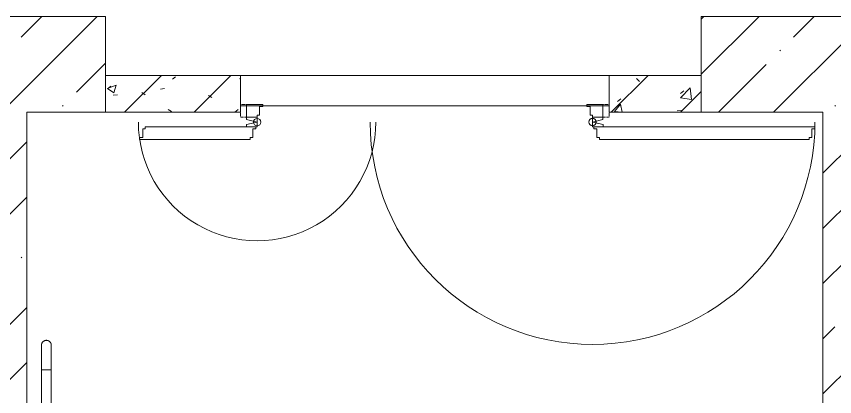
# Model space of a CAD drawing. Header units: millimetres. Extents: x -515342 to 330399, y -224905 to 507333.
# Drawn here: x -361909 to -358579, y 380882 to 382429 of the extents above; entities that cross this region are included whole.
import ezdxf

# ---------------------------------------------------------------- set-up
doc = ezdxf.new("R2010")
doc.units = ezdxf.units.MM
doc.linetypes.add('ASVP_Невидимые', pattern=[5, 3, -2])
for name, color, linetype, lineweight in [('Двери', 7, 'Continuous', 0), ('Ограждение', 7, 'Continuous', 0), ('Перекрытие', 7, 'Continuous', 0), ('Стены внутренние', 7, 'Continuous', 0), ('Стены несущие', 7, 'Continuous', 0), ('Стены перегородки', 7, 'Continuous', 0)]:
    doc.layers.add(name, color=color, linetype=linetype, lineweight=lineweight)
pattern_1 = [(45, (-374461.9, 375834.5), (-224.5064, 224.5064), []), (45, (-374237.38, 375834.5), (-224.5064, 224.5064), [396.875, -79.375, 3.353, -76.022])]

# ---------------------------------------------------------------- blocks, each defined once
blk = doc.blocks.new('Тип перил - Перила_Внутренний_-10041880-О_АР_П_4__10_050_План 4 этажа')
at = {"layer": 'Ограждение'}
for p, q in [((12655, 5156.9), (12655, 4868.9)), ((12672.7, 5156.9), (12677.3, 5156.9)), ((12695, 4868.9), (12695, 5156.9)), ((12655, 4855.2), (12655, 1862.8)), ((12695, 1862.8), (12695, 4855.2)), ((12655, 1830.8), (12655, 1542.9)), ((12695, 1542.9), (12695, 1830.8)), ((12677.3, 1542.9), (12672.7, 1542.9))]:
    blk.add_line(p, q, dxfattribs=at)
at = {"layer": 'Ограждение', "flags": 128}
for points in [[(12655, 4868.9), (12655, 4867.7), (12655, 4866.6), (12655, 4865.4), (12655, 4864.2), (12655, 4863), (12655, 4861.8), (12655, 4860.7), (12655, 4859.5), (12655, 4858.4), (12655, 4857.3), (12655, 4856.2), (12655, 4855.2)], [(12695, 4855.2), (12695, 4856.3), (12695, 4857.4), (12695, 4858.5), (12695, 4859.7), (12695, 4860.8), (12695, 4862), (12695, 4863.1), (12695, 4864.3), (12695, 4865.5), (12695, 4866.7), (12695, 4867.9), (12695, 4868.9)], [(12655, 1830.8), (12655, 1833.6), (12655, 1836.4), (12655, 1839.1), (12655, 1841.9), (12655, 1844.7), (12655, 1847.4), (12655, 1850.1), (12655, 1852.8), (12655, 1855.4), (12655, 1858), (12655, 1860.6), (12655, 1862.8)], [(12695, 1862.8), (12695, 1860.2), (12695, 1857.7), (12695, 1855.1), (12695, 1852.4), (12695, 1849.7), (12695, 1847), (12695, 1844.3), (12695, 1841.5), (12695, 1838.8), (12695, 1836), (12695, 1833.2), (12695, 1830.8)]]:
    blk.add_lwpolyline(points, dxfattribs=at)
blk = doc.blocks.new('Тип перил - АР_Ограждение_Ограничение_Дуга D40_расстояние между поручнями 200-140673-О_АР_П_4__10_050_План 4 этажа')
at = {"layer": 'Ограждение'}
for p, q in [((0, 0), (0, 2.3)), ((0, -2.3), (0, 0))]:
    blk.add_line(p, q, dxfattribs=at)
at = {"layer": 'Ограждение', "flags": 128}
for points in [[(0, 20), (4, 20), (8, 20), (12, 20), (15.9, 20), (19.9, 20), (23.8, 20), (27.6, 20), (31.5, 20), (35.2, 20), (38.9, 20), (42.6, 20), (46.2, 20), (49.7, 20), (53.1, 20), (56.5, 20), (59.7, 20), (62.9, 20), (65.9, 20), (68.9, 20), (71.7, 20), (74.5, 20), (77.1, 20), (79.6, 20), (81.9, 20), (84.1, 20), (86.2, 20), (88.2, 20), (90, 20), (91.7, 20), (93.2, 20), (94.6, 20), (95.8, 20), (96.9, 20), (97.8, 20), (98.5, 20), (99.1, 20), (99.6, 20), (99.9, 20), (100, 20), (100, 20)], [(100, 20), (99.9, 20), (99.7, 20), (99.3, 20), (98.7, 20), (98, 20), (97.1, 20), (96.1, 20), (94.9, 20), (93.6, 20), (92.1, 20), (90.5, 20), (88.7, 20), (86.8, 20), (84.7, 20), (82.5, 20), (80.2, 20), (77.8, 20), (75.2, 20), (72.5, 20), (69.7, 20), (66.7, 20), (63.7, 20), (60.6, 20), (57.4, 20), (54, 20), (50.6, 20), (47.1, 20), (43.6, 20), (39.9, 20), (36.2, 20), (32.5, 20), (28.7, 20), (24.8, 20), (20.9, 20), (17, 20), (13, 20), (9.1, 20), (5.1, 20), (1.1, 20), (0, 20)], [(100, 20), (100.8, 20), (101.6, 19.9), (102.4, 19.9), (103.2, 19.7), (104, 19.6), (104.8, 19.4), (105.5, 19.2), (106.3, 19), (107, 18.7), (107.8, 18.4), (108.5, 18.1), (109.2, 17.7), (109.9, 17.4), (110.6, 16.9), (111.3, 16.5), (111.9, 16), (112.6, 15.6), (113.2, 15), (113.8, 14.5), (114.3, 13.9), (114.9, 13.3), (115.4, 12.7), (115.9, 12.1), (116.4, 11.5), (116.8, 10.8), (117.2, 10.1), (117.6, 9.4), (118, 8.7), (118.3, 8), (118.6, 7.2), (118.9, 6.5), (119.2, 5.7), (119.4, 5), (119.6, 4.2), (119.7, 3.4), (119.8, 2.6), (119.9, 1.8), (120, 1), (120, 0.2), (120, 0)], [(0, -20), (4, -20), (8, -20), (12, -20), (15.9, -20), (19.9, -20), (23.8, -20), (27.6, -20), (31.5, -20), (35.2, -20), (38.9, -20), (42.6, -20), (46.2, -20), (49.7, -20), (53.1, -20), (56.5, -20), (59.7, -20), (62.9, -20), (65.9, -20), (68.9, -20), (71.7, -20), (74.5, -20), (77.1, -20), (79.6, -20), (81.9, -20), (84.1, -20), (86.2, -20), (88.2, -20), (90, -20), (91.7, -20), (93.2, -20), (94.6, -20), (95.8, -20), (96.9, -20), (97.8, -20), (98.5, -20), (99.1, -20), (99.6, -20), (99.9, -20), (100, -20), (100, -20)], [(100, -20), (99.9, -20), (99.7, -20), (99.3, -20), (98.7, -20), (98, -20), (97.1, -20), (96.1, -20), (94.9, -20), (93.6, -20), (92.1, -20), (90.5, -20), (88.7, -20), (86.8, -20), (84.7, -20), (82.5, -20), (80.2, -20), (77.8, -20), (75.2, -20), (72.5, -20), (69.7, -20), (66.7, -20), (63.7, -20), (60.6, -20), (57.4, -20), (54, -20), (50.6, -20), (47.1, -20), (43.6, -20), (39.9, -20), (36.2, -20), (32.5, -20), (28.7, -20), (24.8, -20), (20.9, -20), (17, -20), (13, -20), (9.1, -20), (5.1, -20), (1.1, -20), (0, -20)], [(120, 0), (120, -0.8), (119.9, -1.6), (119.9, -2.4), (119.7, -3.2), (119.6, -4), (119.4, -4.8), (119.2, -5.5), (119, -6.3), (118.7, -7), (118.4, -7.8), (118.1, -8.5), (117.7, -9.2), (117.4, -9.9), (116.9, -10.6), (116.5, -11.3), (116, -11.9), (115.6, -12.6), (115, -13.2), (114.5, -13.8), (113.9, -14.3), (113.3, -14.9), (112.7, -15.4), (112.1, -15.9), (111.5, -16.4), (110.8, -16.8), (110.1, -17.2), (109.4, -17.6), (108.7, -18), (108, -18.3), (107.2, -18.6), (106.5, -18.9), (105.7, -19.2), (105, -19.4), (104.2, -19.6), (103.4, -19.7), (102.6, -19.8), (101.8, -19.9), (101, -20), (100.2, -20), (100, -20)]]:
    blk.add_lwpolyline(points, dxfattribs=at)
blk = doc.blocks.new('Тип перил - Перила_Внутренний_-V87-О_АР_П_4__10_050_План 4 этажа')
at = {"layer": 'Ограждение'}
for p, q in [((12655, 5156.9), (12695, 5156.9)), ((12655, 4868.9), (12655, 5156.9)), ((12695, 4868.9), (12695, 5156.9)), ((12655, 4846.1), (12655, 4868.9)), ((12695, 4846.1), (12695, 4868.9)), ((12655, 1853.6), (12655, 4846.1)), ((12695, 1853.6), (12695, 4846.1)), ((12655, 1830.8), (12655, 1853.6)), ((12695, 1830.8), (12695, 1853.6)), ((12655, 1542.9), (12655, 1830.8)), ((12695, 1542.9), (12695, 1830.8)), ((12655, 1542.9), (12695, 1542.9))]:
    blk.add_line(p, q, dxfattribs=at)
blk = doc.blocks.new('Дверь_Алюминиевая_Противопожарная__ТПТ75__2 полотна - АР_Дверь_ТПТ75_1450х2075_h__Средник_EI30_Пр-10663332-О_АР_П_4__10_050_План 4 этажа')
at = {"layer": 'Двери', "lineweight": 18}
for p, q in [((-1574.5, 178), (-1564.5, 178)), ((-1574.5, 178), (-1574.5, 143)), ((-1564.5, 178), (-1564.5, 186)), ((-710.5, 186), (-1564.5, 186)), ((-710.5, 178), (-710.5, 186)), ((-710.5, 178), (-700.5, 178)), ((-700.5, 143), (-700.5, 178)), ((710.5, 178), (700.5, 178)), ((700.5, 143), (700.5, 178)), ((710.5, 178), (710.5, 186)), ((710.5, 186), (1160.5, 186)), ((1147.5, 178), (1160.5, 178)), ((1147.5, 178), (1147.5, 143)), ((1160.5, 178), (1160.5, 186)), ((-1587.5, 135), (-1587.5, 143)), ((-1587.5, 143), (-1574.5, 143)), ((-687.5, 135), (-1587.5, 135)), ((-725.5, 135), (-725.5, 125)), ((-700.5, 143), (-687.5, 143)), ((-687.5, 143), (-687.5, 135)), ((-682.5, 135), (-687.5, 135)), ((-682.5, 115), (-682.5, 135)), ((682.5, 115), (682.5, 135)), ((682.5, 135), (687.5, 135)), ((700.5, 143), (687.5, 143)), ((687.5, 143), (687.5, 135)), ((687.5, 135), (1137.5, 135)), ((725.5, 135), (725.5, 125)), ((1137.5, 135), (1137.5, 143)), ((1137.5, 143), (1147.5, 143)), ((-725.5, 125), (-682.5, 115)), ((-682.5, 115), (-725, 105)), ((-725, 105), (-725, 95)), ((-682.5, 95), (-682.5, 115)), ((725.5, 125), (682.5, 115)), ((682.5, 115), (725, 105)), ((682.5, 95), (682.5, 115)), ((725, 105), (725, 95)), ((-725, 95), (-682.5, 95)), ((-725, 95), (-725, 44)), ((-682.5, 95), (-682.5, 87)), ((-672.5, 87), (-682.5, 87)), ((-672.5, 52), (-672.5, 87)), ((672.5, 87), (682.5, 87)), ((672.5, 52), (672.5, 87)), ((725, 95), (682.5, 95)), ((682.5, 95), (682.5, 87)), ((725, 95), (725, 44)), ((-725, 44), (-659.5, 44)), ((-672.5, 52), (-659.5, 52)), ((-659.5, 44), (-659.5, 52)), ((672.5, 52), (659.5, 52)), ((659.5, 44), (659.5, 52)), ((725, 44), (659.5, 44))]:
    blk.add_line(p, q, dxfattribs=at)
at = {"layer": 'Двери', "linetype": 'ASVP_Невидимые', "lineweight": 18}
for p, q in [((-750, 95), (-750, 75)), ((-725, 95), (-750, 95)), ((725, 95), (750, 95)), ((750, 95), (750, 75)), ((-750, 44), (-725, 44)), ((750, 44), (725, 44))]:
    blk.add_line(p, q, dxfattribs=at)
at = {"layer": 'Двери', "lineweight": 18}
for centre in [(-682.5, 115), (682.5, 115.2)]:
    blk.add_circle(centre, 15, dxfattribs=at)
for centre, radius, start in [((-682.5, 115), 905, 0), ((682.5, 115), 483.2, 360)]:
    blk.add_arc(centre, radius, start, 180, dxfattribs=at)

msp = doc.modelspace()

# ---------------------------------------------------------------- hatches: boundary and pattern name
at = {"layer": 'Стены внутренние'}
h = msp.add_hatch(dxfattribs=at)
h.set_pattern_fill('FP_1', color=256, style=0, pattern_type=2)
h.set_pattern_definition(pattern_1)
h.paths.add_polyline_path([(-361866.8897, 376029.4886), (-361866.8897, 382429.4886), (-362256.8897, 382429.4886), (-362256.8897, 376029.4886), (-362020.4896, 376029.4886)])
h = msp.add_hatch(dxfattribs=at)
h.set_pattern_fill('FP_1', color=256, style=0, pattern_type=2)
h.set_pattern_definition(pattern_1)
h.paths.add_polyline_path([(-361546.8897, 382039.4886), (-361546.8897, 382429.4886), (-361866.8897, 382429.4886), (-361866.8897, 382039.4886), (-361765.0404, 382039.4886)])
h = msp.add_hatch(dxfattribs=at)
h.set_pattern_fill('FP_1', color=256, style=0, pattern_type=2)
h.set_pattern_definition(pattern_1)
h.paths.add_polyline_path([(-358699.6497, 382039.4886), (-358236.8897, 382039.4886), (-358236.8897, 382429.4886), (-359121.8897, 382429.4886), (-359121.8897, 382039.4886)])
h = msp.add_hatch(dxfattribs=at)
h.set_pattern_fill('FP_3', color=256, style=0, pattern_type=2)
h.set_pattern_definition([(45, (-374461.89, 375834.49), (-141.4214, 141.4214), [])])
h.paths.add_polyline_path([(-359210.5482, 382039.4886), (-359121.8897, 382039.4886), (-359121.8897, 382189.4886), (-359496.8897, 382189.4886), (-359496.8897, 382039.4886)])
h.paths.add_polyline_path([(-360996.8897, 382039.4886), (-360996.8897, 382189.4886), (-361546.8897, 382189.4886), (-361546.8897, 382039.4886), (-361254.1419, 382039.4886)])
h = msp.add_hatch(dxfattribs=at)
h.set_pattern_fill('FP_4', color=256, style=0, pattern_type=2)
h.set_pattern_definition([(50, (-374461.9, 375834.5), (364.368, -31.8783), [38.1, -419.1]), (355, (-374461.9, 375834.5), (-70.486, 382.113), [30.48, -335.28]), (100.451, (-374431.53, 375831.83), (293.885, 350.2334), [32.38, -356.18]), (46.184, (-374461.9, 375936.1), (542.158, -84.086), [57.15, -628.65]), (96.636, (-374416.7, 375929.1), (474.805, 494.855), [48.57, -534.27]), (351.184, (-374461.9, 375936.1), (474.81, 494.85), [45.72, -502.92]), (21, (-374411.1, 375910.7), (303.2285, -204.5305), [38.1, -419.1]), (326, (-374411.1, 375910.7), (123.604, 368.376), [30.48, -335.28]), (71.451, (-374385.82, 375893.64), (426.834, 163.843), [32.38, -356.18]), (37.5, (-374461.89, 375834.49), (6.1766, 169.1102), [16.764, -314.452, 16.764, -323.596, -336.55]), (37.5, (-374461.89, 375834.49), (6.1766, 169.1102), [-671.576, 16.764, -319.786]), (7.5, (-374461.89, 375834.49), (133.6389, 200.3615), [16.764, -177.292, 16.764, -306.832, -128.27]), (7.5, (-374461.89, 375834.49), (133.6389, 200.3615), [-517.652, 16.764, -111.506]), (327.5, (-374575.17, 375834.49), (271.1818, -11.4584), [16.764, -110.236, 16.764, -379.476, -525.78]), (327.5, (-374575.17, 375834.49), (271.1818, -11.4584), [-523.24, 16.764, -509.016]), (317.5, (-374625.97, 375834.5), (296.2585, 50.853), [16.764, -148.336, 16.764, -246.38, -373.38]), (317.5, (-374625.97, 375834.5), (296.2585, 50.853), [-428.244, 16.764, -356.616])])
h.paths.add_polyline_path([(-359210.5482, 382039.4886), (-359121.8897, 382039.4886), (-359121.8897, 382189.4886), (-359496.8897, 382189.4886), (-359496.8897, 382039.4886)])
h.paths.add_polyline_path([(-360996.8897, 382039.4886), (-360996.8897, 382189.4886), (-361546.8897, 382189.4886), (-361546.8897, 382039.4886), (-361254.1419, 382039.4886)])
h = msp.add_hatch(dxfattribs=at)
h.set_pattern_fill('FP_1', color=256, style=0, pattern_type=2)
h.set_pattern_definition(pattern_1)
h.paths.add_polyline_path([(-358236.8897, 378809.4886), (-358236.8897, 382039.4886), (-358626.8897, 382039.4886), (-358626.8897, 378809.4886)])
h.paths.add_polyline_path([(-358414.5249, 379776.8514), (-358449.2545, 379776.8514), (-358481.8897, 379788.7296), (-358508.4942, 379811.0534), (-358525.859, 379841.1301), (-358531.8897, 379875.3322), (-358525.859, 379909.5342), (-358508.4942, 379939.6109), (-358481.8897, 379961.9347), (-358449.2545, 379973.8129), (-358414.5249, 379973.8129), (-358381.8897, 379961.9347), (-358355.2853, 379939.6109), (-358337.9205, 379909.5342), (-358331.8897, 379875.3322), (-358337.9205, 379841.1301), (-358355.2853, 379811.0534), (-358381.8897, 379788.7296)])
h.paths.add_polyline_path([(-358449.2545, 380606.8514), (-358481.8897, 380618.7296), (-358508.4942, 380641.0534), (-358525.859, 380671.1301), (-358531.8897, 380705.3322), (-358525.859, 380739.5342), (-358508.4942, 380769.6109), (-358481.8897, 380791.9347), (-358449.2545, 380803.8129), (-358414.5249, 380803.8129), (-358381.8897, 380791.9347), (-358355.2853, 380769.6109), (-358337.9205, 380739.5342), (-358331.8897, 380705.3322), (-358337.9205, 380671.1301), (-358355.2853, 380641.0534), (-358381.8897, 380618.7296), (-358414.5249, 380606.8514), (-358444.2005, 380606.8514)])
h.paths.add_polyline_path([(-358414.5249, 381001.0078), (-358449.2545, 381001.0078), (-358481.8897, 381012.886), (-358508.4942, 381035.2098), (-358525.859, 381065.2865), (-358531.8897, 381099.4886), (-358525.859, 381133.6906), (-358508.4942, 381163.7673), (-358481.8897, 381186.0911), (-358449.2545, 381197.9693), (-358414.5249, 381197.9693), (-358381.8897, 381186.0911), (-358355.2853, 381163.7673), (-358337.9205, 381133.6906), (-358331.8897, 381099.4886), (-358337.9205, 381065.2865), (-358355.2853, 381035.2098), (-358381.8897, 381012.886)])
h.paths.add_polyline_path([(-358449.2545, 381361.0078), (-358481.8897, 381372.886), (-358508.4942, 381395.2098), (-358525.859, 381425.2865), (-358531.8897, 381459.4886), (-358525.859, 381493.6906), (-358508.4942, 381523.7673), (-358481.8897, 381546.0911), (-358449.2545, 381557.9693), (-358414.5249, 381557.9693), (-358381.8897, 381546.0911), (-358355.2853, 381523.7673), (-358337.9205, 381493.6906), (-358331.8897, 381459.4886), (-358337.9205, 381425.2865), (-358355.2853, 381395.2098), (-358381.8897, 381372.886), (-358414.5249, 381361.0078)])
h.paths.add_polyline_path([(-358449.2545, 381727.8369), (-358481.8897, 381739.7151), (-358508.4942, 381762.0389), (-358525.859, 381792.1156), (-358531.8897, 381826.3176), (-358525.859, 381860.5197), (-358508.4942, 381890.5964), (-358481.8897, 381912.9202), (-358449.2545, 381924.7984), (-358414.5249, 381924.7984), (-358381.8897, 381912.9202), (-358355.2853, 381890.5964), (-358337.9205, 381860.5197), (-358331.8897, 381826.3176), (-358337.9205, 381792.1156), (-358355.2853, 381762.0389), (-358381.8897, 381739.7151), (-358414.5249, 381727.8369)])

# ---------------------------------------------------------------- linework, layer by layer
at = {"layer": 'Перекрытие'}
for p, q in [((-359496.8897, 382189.4886), (-360996.8897, 382189.4886)), ((-360996.8897, 382064.9886), (-359496.8897, 382064.9886))]:
    msp.add_line(p, q, dxfattribs=at)
at = {"layer": 'Стены несущие'}
for p, q in [((-361546.8897, 382429.4886), (-362256.8897, 382429.4886)), ((-361546.8897, 382189.4886), (-361546.8897, 382429.4886)), ((-358236.8897, 382429.4886), (-359121.8897, 382429.4886)), ((-359121.8897, 382429.4886), (-359121.8897, 382189.4886)), ((-361866.8897, 382039.4886), (-361546.8897, 382039.4886)), ((-361866.8897, 376029.4886), (-361866.8897, 382039.4886)), ((-359121.8897, 382039.4886), (-358626.8897, 382039.4886)), ((-358626.8897, 382039.4886), (-358626.8897, 380781.3458))]:
    msp.add_line(p, q, dxfattribs=at)
at = {"layer": 'Стены перегородки'}
for p, q in [((-360996.8897, 382189.4886), (-361546.8897, 382189.4886)), ((-361546.8897, 382189.4886), (-361546.8897, 382039.4886)), ((-360996.8897, 382039.4886), (-360996.8897, 382189.4886)), ((-359121.8897, 382189.4886), (-359496.8897, 382189.4886)), ((-359496.8897, 382189.4886), (-359496.8897, 382039.4886)), ((-359121.8897, 382039.4886), (-359121.8897, 382189.4886)), ((-361546.8897, 382039.4886), (-360996.8897, 382039.4886)), ((-359496.8897, 382039.4886), (-359121.8897, 382039.4886))]:
    msp.add_line(p, q, dxfattribs=at)

# ---------------------------------------------------------------- block references
at = {"layer": 'Двери', "rotation": 180}
msp.add_blockref('Дверь_Алюминиевая_Противопожарная__ТПТ75__2 полотна - АР_Дверь_ТПТ75_1450х2075_h__Средник_EI30_Пр-10663332-О_АР_П_4__10_050_План 4 этажа', (-360246.8897, 382114.4886), dxfattribs=at)
at = {"layer": 'Ограждение', "rotation": 90}
msp.add_blockref('Тип перил - АР_Ограждение_Ограничение_Дуга D40_расстояние между поручнями 200-140673-О_АР_П_4__10_050_План 4 этажа', (-361786.8897, 380991.3458), dxfattribs=at)
at = {"layer": 'Ограждение'}
for name in ['Тип перил - Перила_Внутренний_-10041880-О_АР_П_4__10_050_План 4 этажа', 'Тип перил - Перила_Внутренний_-V87-О_АР_П_4__10_050_План 4 этажа']:
    msp.add_blockref(name, (-374461.8897, 375834.4886), dxfattribs=at)

doc.saveas('drawing.dxf')
